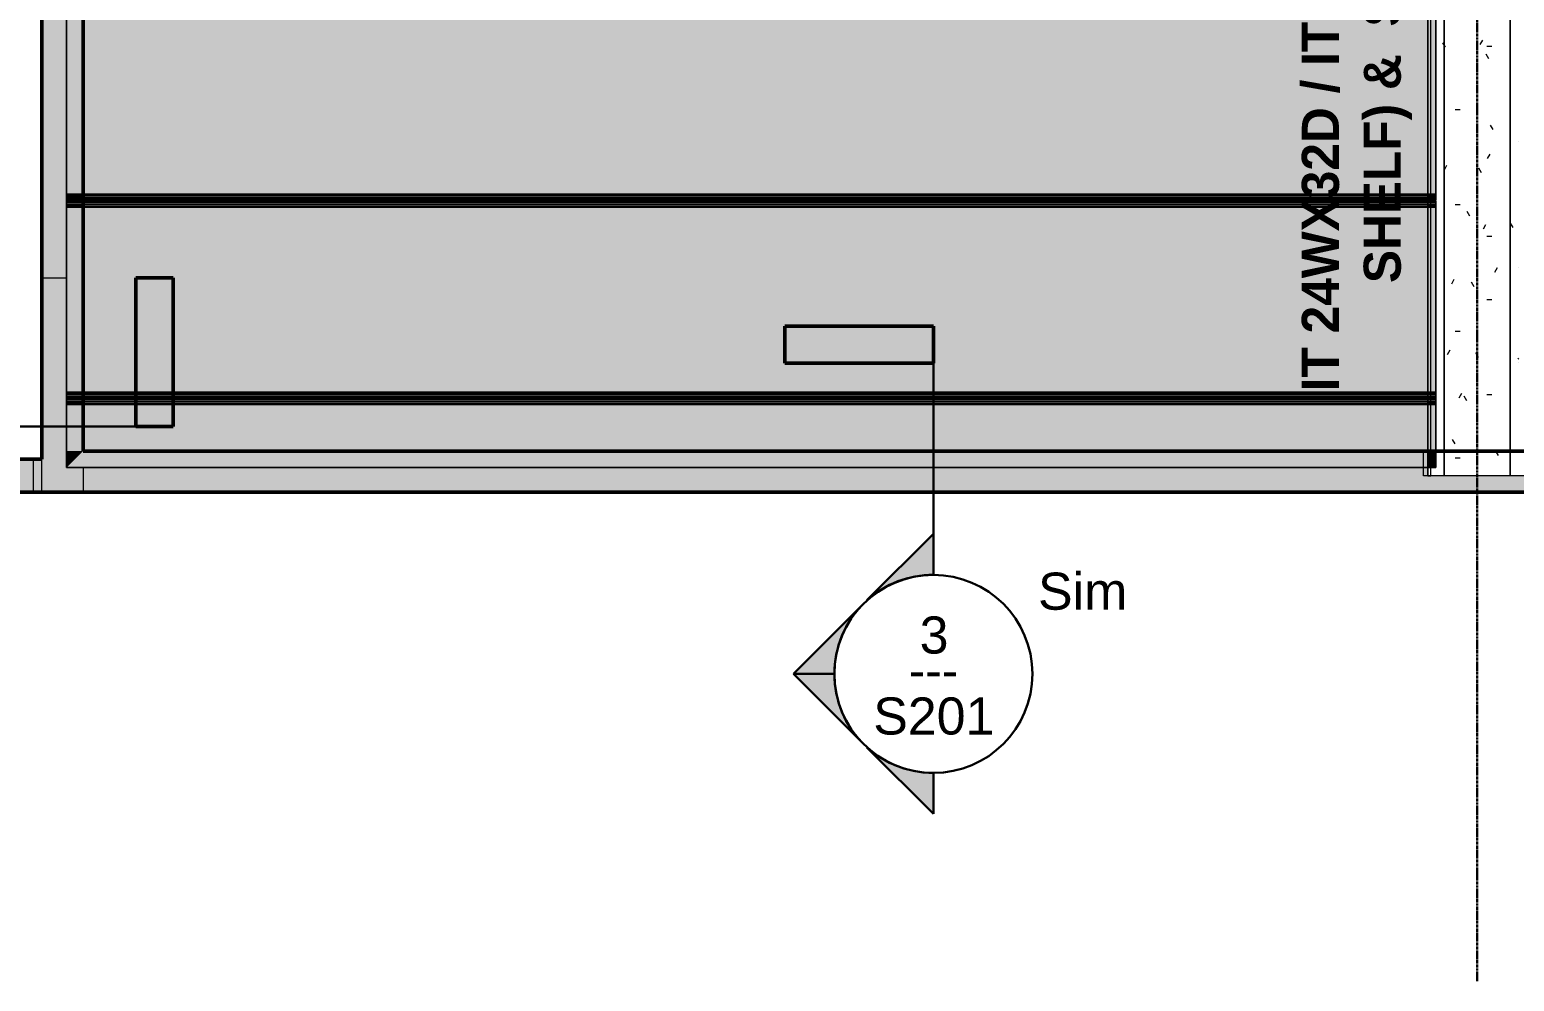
# Model space of a CAD drawing. Header units: inches. Extents: x -4126 to 627, y 9773 to 12338.
# Drawn here: x -3832.3 to -3472.3, y 9772.6 to 10003.4 of the extents above; entities that cross this region are included whole.
import ezdxf

# ---------------------------------------------------------------- set-up
doc = ezdxf.new("R2010")
doc.units = ezdxf.units.IN
doc.header["$MEASUREMENT"] = 0
doc.linetypes.add('Grid Line 1_2_', pattern=[0.875, 0.5, -0.125, 0.125, -0.125])
for name, color, linetype, lineweight in [('A-WALL', 113, 'Continuous', 13), ('G-ANNO-SYMB', 111, 'Continuous', 30), ('S-BEAM', 12, 'Continuous', 9), ('S-BEAM-IDEN', 2, 'Continuous', 30), ('S-FNDN', 32, 'Continuous', 13), ('S-GRID', 1, 'Continuous', 9)]:
    doc.layers.add(name, color=color, linetype=linetype, lineweight=lineweight)
doc.styles.add('Arial_1', font='arial.ttf', dxfattribs={"height": 9})
doc.styles.add('Century Gothic', font='', dxfattribs={"height": 9})
doc.styles.add('Century Gothic_B', font='', dxfattribs={"height": 9})
doc.styles.get('Century Gothic').set_extended_font_data('Century Gothic')
doc.styles.get('Century Gothic_B').set_extended_font_data('Century Gothic', bold=True)
pattern_1 = [(0, (0, 0), (30.72, 7.68), [1.267, -21.773, 1.267, -21.773, -122.88]), (0, (0, 0), (30.72, 7.68), [-46.08, 1.267, -44.813, 1.267, -21.773, -53.76]), (0, (0, 0), (30.72, 7.68), [-115.2, 1.267, -14.093, 1.267, -37.133]), (120, (11.52, 3.84), (-22.011075, 22.7643004), [1.267, -21.773, 1.267, -21.773, -122.88]), (120, (11.52, 3.84), (-22.011075, 22.7643004), [-46.08, 1.267, -44.813, 1.267, -21.773, -53.76]), (120, (11.52, 3.84), (-22.011075, 22.7643004), [-115.2, 1.267, -14.093, 1.267, -37.133]), (240, (15.36, 19.2), (-8.708925, -30.4443004), [1.267, -21.773, 1.267, -21.773, -122.88]), (240, (15.36, 19.2), (-8.708925, -30.4443004), [-46.08, 1.267, -44.813, 1.267, -21.773, -53.76]), (240, (15.36, 19.2), (-8.708925, -30.4443004), [-115.2, 1.267, -14.093, 1.267, -37.133])]
pattern_2 = [(0, (-1690.768, 0), (21.722, 7.68), [0.896, -15.396, 0.896, -15.396, -86.889]), (0, (-1690.768, 0), (21.722, 7.68), [-32.583, 0.896, -31.687, 0.896, -15.396, -38.014]), (0, (-1690.768, 0), (21.722, 7.68), [-81.459, 0.896, -9.965, 0.896, -26.257]), (112.208, (-1682.622, 3.84), (-15.564615, 22.7637026), [1.185, -20.367, 1.185, -20.367, -114.944]), (112.208, (-1682.622, 3.84), (-15.564615, 22.7637026), [-43.104, 1.185, -41.919, 1.185, -20.367, -50.288]), (112.208, (-1682.622, 3.84), (-15.564615, 22.7637026), [-107.76, 1.185, -13.183, 1.185, -34.735]), (247.792, (-1679.907, 19.2), (-6.15808, -30.444899), [1.185, -20.367, 1.185, -20.367, -114.944]), (247.792, (-1679.907, 19.2), (-6.15808, -30.444899), [-43.104, 1.185, -41.919, 1.185, -20.367, -50.288]), (247.792, (-1679.907, 19.2), (-6.15808, -30.444899), [-107.76, 1.185, -13.183, 1.185, -34.735])]

# ---------------------------------------------------------------- blocks, each defined once
blk = doc.blocks.new('034100 - Precast Structural Concrete - Solid Plank - 12_-1874961-FRAMING PLAN - 1ST FLOOR')
at = {"layer": 'S-BEAM', "transparency": 33554483}
for points in [[(4, 23.9), (4, 23.94), (0, 23.9)], [(4, 23.52), (4, 23.9), (0, 23.9), (0, 23.52)], [(4, 22.7), (4, 23.09), (0, 23.09), (0, 22.7)], [(4, 23.52), (330, 23.52), (330, 23.9), (4, 23.9)], [(21.47, 22.7), (330, 22.7), (330, 23.09), (4, 23.09), (4, 22.7)], [(330, 23.9), (330, 23.94), (291.61, 23.9)], [(332, 23.52), (332, 23.9), (330, 23.9), (330, 23.52), (330.79, 23.52)], [(330.79, 22.7), (330.79, 23.09), (330, 23.09), (330, 22.7)], [(332, 22.7), (332, 23.09), (330.79, 23.09), (330.79, 22.7)], [(0, 7.11), (4, 11.11), (0, 11.11), (0, 9.11)], [(330.79, 7.11), (330.79, 11.11), (330, 11.11), (330, 7.11)], [(332, 7.11), (332, 11.11), (330.79, 11.11), (330.79, 7.11)]]:
    blk.add_hatch(color=256, dxfattribs=at).paths.add_polyline_path(points, flags=0)
h = blk.add_hatch(color=256, dxfattribs=at)
h.paths.add_polyline_path([(0, 7.11), (330, 7.11), (330, 11.11), (4, 11.11), (2, 9.11)], flags=0)
h.paths.add_polyline_path([(0, 11.11), (4, 11.11), (4, 22.7), (0, 22.7)], flags=0)
h.paths.add_polyline_path([(0, 23.09), (4, 23.09), (4, 23.52), (0, 23.52)], flags=0)
h = blk.add_hatch(color=256, dxfattribs=at)
h.paths.add_polyline_path([(4, 11.11), (330, 11.11), (330, 22.7), (4, 22.7)], flags=0)
h.paths.add_polyline_path([(4, 23.09), (330, 23.09), (330, 23.52), (4, 23.52)], flags=0)
h = blk.add_hatch(color=256, dxfattribs=at)
h.paths.add_polyline_path([(330.79, 11.11), (330.79, 22.7), (330, 22.7), (330, 11.11)], flags=0)
h.paths.add_polyline_path([(330.79, 23.09), (330.79, 23.52), (330, 23.52), (330, 23.09)], flags=0)
h = blk.add_hatch(color=256, dxfattribs=at)
h.paths.add_polyline_path([(330.79, 11.11), (332, 11.11), (332, 22.7), (330.79, 22.7)], flags=0)
h.paths.add_polyline_path([(332, 23.09), (332, 23.52), (330.79, 23.52), (330.79, 23.09)], flags=0)
at = {"layer": 'S-BEAM'}
for p, q in [((0, 23.94), (0, 23.9)), ((0, 23.94), (4, 23.94)), ((0, 23.76), (0, 23.9)), ((0, 23.9), (0, 23.52)), ((0, 23.9), (4, 23.9)), ((0, 22.7), (0, 23.76)), ((0, 23.76), (4, 23.76)), ((0, 23.76), (4, 23.76)), ((0, 23.52), (0, 7.11)), ((0, 23.52), (4, 23.52)), ((0, 22.7), (0, 23.09)), ((0, 23.09), (0, 22.7)), ((0, 23.09), (4, 23.09)), ((0, 23.09), (4, 23.09)), ((0, 22.4), (0, 22.7)), ((0, 22.7), (4, 22.7)), ((0, 11.11), (0, 22.4)), ((0, 22.4), (4, 22.4)), ((4, 23.94), (330, 23.94)), ((4, 23.9), (330, 23.9)), ((4, 23.76), (330, 23.76)), ((4, 23.76), (330, 23.76)), ((4, 23.52), (330, 23.52)), ((4, 23.09), (330, 23.09)), ((4, 23.09), (330, 23.09)), ((4, 22.7), (330, 22.7)), ((4, 22.4), (330, 22.4)), ((330, 23.94), (332, 23.94)), ((330, 23.9), (332, 23.9)), ((330, 23.76), (332, 23.76)), ((330, 23.76), (332, 23.76)), ((330, 23.52), (332, 23.52)), ((330, 23.09), (330.79, 23.09)), ((330, 23.09), (330.79, 23.09)), ((330, 22.7), (330.79, 22.7)), ((330, 22.4), (330.79, 22.4)), ((330.79, 23.09), (332, 23.09)), ((330.79, 23.09), (332, 23.09)), ((330.79, 22.7), (332, 22.7)), ((330.79, 22.4), (332, 22.4)), ((332, 23.9), (332, 23.94)), ((332, 23.52), (332, 23.9)), ((332, 23.9), (332, 23.76)), ((332, 23.76), (332, 22.7)), ((332, 11.11), (332, 23.52)), ((332, 22.7), (332, 23.09)), ((332, 23.09), (332, 22.7)), ((332, 22.7), (332, 22.4)), ((332, 22.4), (332, 11.11)), ((0, 7.11), (0, 11.11)), ((332, 11.11), (332, 7.11)), ((332, 7.11), (332, 11.11)), ((330, 7.11), (0, 7.11)), ((0, 7.11), (330, 7.11)), ((332, 7.11), (330, 7.11)), ((330, 7.11), (330.79, 7.11)), ((330.79, 7.11), (332, 7.11))]:
    blk.add_line(p, q, dxfattribs=at)
blk = doc.blocks.new('034100 - Precast Structural Concrete - Solid Plank - 12_-V224-FRAMING PLAN - 1ST FLOOR')
at = {"layer": 'S-BEAM', "transparency": 33554483}
for points in [[(0, 22.7), (4, 22.7), (4, 23.09), (0, 23.09)], [(52.6, 22.7), (330, 22.7), (330, 23.09), (4, 23.09), (4, 22.7), (21.47, 22.7)], [(330.79, 22.7), (332, 22.7), (332, 23.09), (330, 23.09), (330, 22.7)], [(4, -23.09), (4, -22.7), (0, -22.7), (0, -23.09)], [(4, -23.9), (4, -23.52), (0, -23.52), (0, -23.9)], [(4, -23.94), (4, -23.9), (0, -23.94)], [(291.61, -23.09), (330, -23.09), (330, -22.7), (4, -22.7), (4, -23.09), (52.6, -23.09)], [(4, -23.9), (330, -23.9), (330, -23.52), (4, -23.52)], [(332, -23.09), (332, -22.7), (330, -22.7), (330, -23.09), (330.79, -23.09)], [(330.79, -23.9), (332, -23.9), (332, -23.52), (330, -23.52), (330, -23.9)]]:
    blk.add_hatch(color=256, dxfattribs=at).paths.add_polyline_path(points, flags=0)
h = blk.add_hatch(color=256, dxfattribs=at)
h.paths.add_polyline_path([(4, -23.52), (4, -23.09), (0, -23.09), (0, -23.52)], flags=0)
h.paths.add_polyline_path([(0, -22.7), (4, -22.7), (4, 22.7), (0, 22.7), (0, -21.42)], flags=0)
h = blk.add_hatch(color=256, dxfattribs=at)
h.paths.add_polyline_path([(330, -23.52), (330, -23.09), (4, -23.09), (4, -23.52), (291.61, -23.52)], flags=0)
h.paths.add_polyline_path([(4, -22.7), (330, -22.7), (330, 22.7), (4, 22.7), (4, -21.42)], flags=0)
h.paths.add_polyline_path([(330, 23.09), (330, 23.13), (291.61, 23.09)], flags=0)
h = blk.add_hatch(color=256, dxfattribs=at)
h.paths.add_polyline_path([(330, -23.52), (332, -23.52), (332, -23.09), (330, -23.09)], flags=0)
h.paths.add_polyline_path([(330, -22.7), (332, -22.7), (332, 22.7), (330, 22.7), (330, -21.42)], flags=0)
at = {"layer": 'S-BEAM'}
for p, q in [((0, 23.94), (0, 23.9)), ((0, 23.94), (4, 23.94)), ((0, 23.76), (0, 23.9)), ((0, 23.9), (0, 23.52)), ((0, 23.9), (4, 23.9)), ((0, 22.7), (0, 23.76)), ((0, 23.76), (4, 23.76)), ((0, 23.76), (4, 23.76)), ((0, 23.52), (0, -23.52)), ((0, 23.52), (4, 23.52)), ((0, 22.7), (0, 23.09)), ((0, 23.09), (0, 22.7)), ((0, 23.09), (4, 23.09)), ((0, 23.09), (4, 23.09)), ((0, 22.4), (0, 22.7)), ((0, 22.7), (4, 22.7)), ((0, -22.4), (0, 22.4)), ((0, 22.4), (4, 22.4)), ((4, 23.94), (330, 23.94)), ((4, 23.9), (330, 23.9)), ((4, 23.76), (330, 23.76)), ((4, 23.76), (330, 23.76)), ((4, 23.52), (330, 23.52)), ((4, 23.09), (330, 23.09)), ((4, 23.09), (330, 23.09)), ((4, 22.7), (330, 22.7)), ((4, 22.4), (330, 22.4)), ((330, 23.94), (332, 23.94)), ((330, 23.9), (332, 23.9)), ((330, 23.76), (332, 23.76)), ((330, 23.76), (332, 23.76)), ((330, 23.52), (332, 23.52)), ((330, 23.09), (332, 23.09)), ((330, 23.09), (332, 23.09)), ((330, 22.7), (332, 22.7)), ((330, 22.4), (332, 22.4)), ((332, 23.9), (332, 23.94)), ((332, 23.52), (332, 23.9)), ((332, 23.9), (332, 23.76)), ((332, 23.76), (332, 23.52)), ((332, -23.52), (332, 23.52)), ((332, 23.52), (332, 22.7)), ((332, 22.7), (332, 23.09)), ((332, 23.09), (332, 22.7)), ((332, 22.7), (332, 22.4)), ((332, 22.4), (332, -22.4)), ((0, -22.7), (0, -22.4)), ((0, -22.4), (4, -22.4)), ((0, -23.76), (0, -22.7)), ((0, -22.7), (0, -23.09)), ((0, -23.09), (0, -22.7)), ((0, -22.7), (4, -22.7)), ((0, -23.09), (4, -23.09)), ((0, -23.09), (4, -23.09)), ((0, -23.52), (0, -23.9)), ((4, -23.52), (0, -23.52)), ((0, -23.9), (0, -23.76)), ((4, -23.76), (0, -23.76)), ((0, -23.76), (4, -23.76)), ((0, -23.9), (0, -23.94)), ((0, -23.9), (4, -23.9)), ((0, -23.94), (4, -23.94)), ((4, -22.4), (330, -22.4)), ((4, -22.7), (330, -22.7)), ((4, -23.09), (330, -23.09)), ((4, -23.09), (330, -23.09)), ((330, -23.52), (4, -23.52)), ((330, -23.76), (4, -23.76)), ((4, -23.76), (330, -23.76)), ((4, -23.9), (330, -23.9)), ((4, -23.94), (330, -23.94)), ((330, -22.4), (332, -22.4)), ((330, -22.7), (332, -22.7)), ((330, -23.09), (332, -23.09)), ((330, -23.09), (332, -23.09)), ((332, -23.52), (330, -23.52)), ((332, -23.76), (330, -23.76)), ((330, -23.76), (332, -23.76)), ((330, -23.9), (332, -23.9)), ((330, -23.94), (332, -23.94)), ((332, -22.4), (332, -22.7)), ((332, -22.7), (332, -23.09)), ((332, -23.09), (332, -22.7)), ((332, -22.7), (332, -23.52)), ((332, -23.52), (332, -23.76)), ((332, -23.9), (332, -23.52)), ((332, -23.76), (332, -23.9)), ((332, -23.94), (332, -23.9))]:
    blk.add_line(p, q, dxfattribs=at)
blk = doc.blocks.new('034100 - Precast Structural Concrete - Solid Plank - 12_-V225-FRAMING PLAN - 1ST FLOOR')
at = {"layer": 'S-BEAM', "transparency": 33554483}
for points in [[(4, 23.9), (4, 23.94), (0, 23.9)], [(4, 23.52), (4, 23.9), (0, 23.9), (0, 23.52)], [(4, 22.7), (4, 23.09), (0, 23.09), (0, 22.7)], [(330, 23.52), (330, 23.9), (4, 23.9), (4, 23.52), (291.61, 23.52)], [(21.47, 22.7), (330, 22.7), (330, 23.09), (4, 23.09), (4, 22.7)], [(330, 23.9), (330, 23.94), (291.61, 23.9)], [(332, 23.52), (332, 23.9), (330, 23.9), (330, 23.52), (330.79, 23.52)], [(332, 22.7), (332, 23.09), (330, 23.09), (330, 22.7), (330.79, 22.7)], [(332, 23.9), (332, 23.94), (330.79, 23.9)], [(4, -23.09), (4, -22.7), (0, -22.7), (0, -23.09)], [(4, -23.9), (4, -23.52), (0, -23.52), (0, -23.9)], [(4, -23.94), (4, -23.9), (0, -23.94)], [(21.47, -23.09), (330, -23.09), (330, -22.7), (4, -22.7), (4, -23.09)], [(4, -23.9), (330, -23.9), (330, -23.52), (4, -23.52)], [(330, -23.94), (330, -23.9), (291.61, -23.94)], [(330, -23.09), (332, -23.09), (332, -22.7), (330, -22.7)], [(330, -23.9), (332, -23.9), (332, -23.52), (330, -23.52)]]:
    blk.add_hatch(color=256, dxfattribs=at).paths.add_polyline_path(points, flags=0)
h = blk.add_hatch(color=256, dxfattribs=at)
h.paths.add_polyline_path([(0, -23.52), (4, -23.52), (4, -23.09), (0, -23.09)], flags=0)
h.paths.add_polyline_path([(4, -22.7), (4, 22.7), (0, 22.7), (0, -22.7)], flags=0)
h.paths.add_polyline_path([(0, 23.09), (4, 23.09), (4, 23.52), (0, 23.52)], flags=0)
h = blk.add_hatch(color=256, dxfattribs=at)
h.paths.add_polyline_path([(4, -23.52), (330, -23.52), (330, -23.09), (4, -23.09)], flags=0)
h.paths.add_polyline_path([(21.47, -22.7), (330, -22.7), (330, 22.7), (4, 22.7), (4, -22.7)], flags=0)
h.paths.add_polyline_path([(21.47, 23.09), (330, 23.09), (330, 23.52), (4, 23.52), (4, 23.09)], flags=0)
h = blk.add_hatch(color=256, dxfattribs=at)
h.paths.add_polyline_path([(332, -23.52), (332, -23.09), (330, -23.09), (330, -23.52), (330.79, -23.52)], flags=0)
h.paths.add_polyline_path([(332, -22.7), (332, 22.7), (330, 22.7), (330, -22.7), (330.79, -22.7)], flags=0)
h.paths.add_polyline_path([(330, 23.09), (332, 23.09), (332, 23.52), (330, 23.52)], flags=0)
at = {"layer": 'S-BEAM'}
for p, q in [((0, 23.94), (0, 23.9)), ((0, 23.94), (4, 23.94)), ((0, 23.76), (0, 23.9)), ((0, 23.9), (0, 23.52)), ((0, 23.9), (4, 23.9)), ((0, 22.7), (0, 23.76)), ((0, 23.76), (4, 23.76)), ((0, 23.76), (4, 23.76)), ((0, 23.52), (0, -23.52)), ((0, 23.52), (4, 23.52)), ((0, 22.7), (0, 23.09)), ((0, 23.09), (0, 22.7)), ((0, 23.09), (4, 23.09)), ((0, 23.09), (4, 23.09)), ((0, 22.4), (0, 22.7)), ((0, 22.7), (4, 22.7)), ((0, -22.4), (0, 22.4)), ((0, 22.4), (4, 22.4)), ((4, 23.94), (330, 23.94)), ((4, 23.9), (330, 23.9)), ((4, 23.76), (330, 23.76)), ((4, 23.76), (330, 23.76)), ((4, 23.52), (330, 23.52)), ((4, 23.09), (330, 23.09)), ((4, 23.09), (330, 23.09)), ((4, 22.7), (330, 22.7)), ((4, 22.4), (330, 22.4)), ((330, 23.94), (332, 23.94)), ((330, 23.9), (332, 23.9)), ((330, 23.76), (332, 23.76)), ((330, 23.76), (332, 23.76)), ((330, 23.52), (332, 23.52)), ((330, 23.09), (332, 23.09)), ((330, 23.09), (332, 23.09)), ((330, 22.7), (332, 22.7)), ((330, 22.4), (332, 22.4)), ((332, 23.9), (332, 23.94)), ((332, 23.52), (332, 23.9)), ((332, 23.9), (332, 23.76)), ((332, 23.76), (332, 23.52)), ((332, -23.52), (332, 23.52)), ((332, 23.52), (332, 22.7)), ((332, 22.7), (332, 23.09)), ((332, 23.09), (332, 22.7)), ((332, 22.7), (332, 22.4)), ((332, 22.4), (332, -22.4)), ((0, -22.7), (0, -22.4)), ((0, -22.4), (4, -22.4)), ((0, -23.76), (0, -22.7)), ((0, -22.7), (0, -23.09)), ((0, -23.09), (0, -22.7)), ((0, -22.7), (4, -22.7)), ((0, -23.09), (4, -23.09)), ((0, -23.09), (4, -23.09)), ((0, -23.52), (0, -23.9)), ((4, -23.52), (0, -23.52)), ((0, -23.9), (0, -23.76)), ((4, -23.76), (0, -23.76)), ((0, -23.76), (4, -23.76)), ((0, -23.9), (0, -23.94)), ((0, -23.9), (4, -23.9)), ((0, -23.94), (4, -23.94)), ((4, -22.4), (330, -22.4)), ((4, -22.7), (330, -22.7)), ((4, -23.09), (330, -23.09)), ((4, -23.09), (330, -23.09)), ((330, -23.52), (4, -23.52)), ((330, -23.76), (4, -23.76)), ((4, -23.76), (330, -23.76)), ((4, -23.9), (330, -23.9)), ((4, -23.94), (330, -23.94)), ((330, -22.4), (332, -22.4)), ((330, -22.7), (332, -22.7)), ((330, -23.09), (332, -23.09)), ((330, -23.09), (332, -23.09)), ((332, -23.52), (330, -23.52)), ((332, -23.76), (330, -23.76)), ((330, -23.76), (332, -23.76)), ((330, -23.9), (332, -23.9)), ((330, -23.94), (332, -23.94)), ((332, -22.4), (332, -22.7)), ((332, -22.7), (332, -23.09)), ((332, -23.09), (332, -22.7)), ((332, -22.7), (332, -23.52)), ((332, -23.52), (332, -23.76)), ((332, -23.9), (332, -23.52)), ((332, -23.76), (332, -23.9)), ((332, -23.94), (332, -23.9))]:
    blk.add_line(p, q, dxfattribs=at)
blk = doc.blocks.new('Section - 3_32_ x 3_8_-1738294-FRAMING PLAN - 1ST FLOOR')
at = {"layer": 'G-ANNO-SYMB', "lineweight": 9}
blk.add_hatch(color=256, dxfattribs=at).paths.add_polyline_path([(0, 0.375), (0, 0), (-0.09375, 0), (-0.09375, 0.375)], flags=0)
at = {"layer": 'G-ANNO-SYMB', "lineweight": 50}
for p, q in [((0, 0.375), (-0.09375, 0.375)), ((-0.09375, 0.375), (-0.09375, 0)), ((0, 0), (0, 0.375)), ((-0.09375, 0), (0, 0))]:
    blk.add_line(p, q, dxfattribs=at)
blk = doc.blocks.new('Section - Section Head - Filled-1738293-FRAMING PLAN - 1ST FLOOR')
at = {"layer": 'G-ANNO-SYMB', "lineweight": 9}
h = blk.add_hatch(color=256, dxfattribs=at)
edge = h.paths.add_edge_path(flags=0)
edge.add_line((-0.4268, 0.1768), (-0.25, 0.3536))
edge.add_line((-0.25, 0.3536), (-0.25, 0.25))
edge.add_arc((-0.25, 0), 0.25, 90, 135)
h = blk.add_hatch(color=256, dxfattribs=at)
edge = h.paths.add_edge_path(flags=0)
edge.add_arc((-0.25, 0), 0.25, 45, 90)
edge.add_line((-0.25, 0.25), (-0.25, 0.3536))
edge.add_line((-0.25, 0.3536), (-0.0732, 0.1768))
h = blk.add_hatch(color=256, dxfattribs=at)
edge = h.paths.add_edge_path(flags=0)
edge.add_arc((-0.25, 0), 0.2503, 137.9216, 180)
edge.add_line((-0.5003, 0), (-0.6036, 0))
edge.add_line((-0.6036, 0), (-0.4358, 0.1678))
h = blk.add_hatch(color=256, dxfattribs=at)
edge = h.paths.add_edge_path(flags=0)
edge.add_line((-0.0642, 0.1678), (0.1036, 0))
edge.add_line((0.1036, 0), (0.0003, 0))
edge.add_arc((-0.25, 0), 0.2503, 0, 42.0784)
at = {"layer": 'G-ANNO-SYMB'}
for p, q in [((-0.25, 0.3536), (-0.4268, 0.1768)), ((-0.25, 0.25), (-0.25, 0.3536)), ((-0.0732, 0.1768), (-0.25, 0.3536)), ((-0.25, 0.3536), (-0.25, 0.25)), ((-0.4358, 0.1678), (-0.6036, 0)), ((0.1036, 0), (-0.0642, 0.1678)), ((-0.6036, 0), (-0.5003, 0)), ((0.0003, 0), (0.1036, 0))]:
    blk.add_line(p, q, dxfattribs=at)
for centre, radius, start, end in [((-0.2503, 0), 0.25, 360, 180), ((-0.25, 0), 0.25, 90, 135), ((-0.25, 0), 0.25, 45, 90), ((-0.25, 0), 0.2503, 137.9216, 180), ((-0.25, 0), 0.2503, 0, 42.0784), ((-0.2503, 0), 0.25, 180, 360)]:
    blk.add_arc(centre, radius, start, end, dxfattribs=at)

msp = doc.modelspace()

# ---------------------------------------------------------------- hatches: boundary and pattern name
at = {"layer": 'A-WALL', "transparency": 33554483}
msp.add_hatch(color=256, dxfattribs=at).paths.add_polyline_path([(-3909.324, 9891.189), (-3829.324, 9891.189), (-3829.324, 9899.189), (-3909.324, 9899.189)], flags=0)
at = {"layer": 'S-BEAM'}
h = msp.add_hatch(dxfattribs=at)
h.set_pattern_fill('FP_3', color=256, style=0, pattern_type=2)
h.set_pattern_definition(pattern_1)
h.paths.add_polyline_path([(-3471.324, 9901.189), (-3471.324, 10009.089), (-3491.324, 10009.056), (-3491.324, 9962.021), (-3492.536, 9962.021), (-3492.536, 9961.902), (-3491.324, 9961.861), (-3491.324, 9901.189)], flags=0)
h.paths.add_polyline_path([(-3480.249, 10017.714), (-3471.324, 10017.714), (-3471.324, 10167.15), (-3473.324, 10167.15), (-3473.324, 10159.189), (-3489.324, 10159.189), (-3489.324, 10167.15), (-3491.324, 10167.15), (-3491.324, 10017.714)], flags=0)
h = msp.add_hatch(dxfattribs=at)
h.set_pattern_fill('FP_44', color=256, style=0, pattern_type=2)
h.set_pattern_definition(pattern_2)
h.paths.add_polyline_path([(-3493.324, 9961.902), (-3492.536, 9961.902), (-3492.536, 9962.021), (-3493.324, 9962.021)], flags=0)
h = msp.add_hatch(dxfattribs=at)
h.set_pattern_fill('FP_3', color=256, style=0, pattern_type=2)
h.set_pattern_definition(pattern_1)
h.paths.add_polyline_path([(-3470.111, 9895.205), (-3470.111, 9898.189), (-3471.324, 9898.231), (-3471.324, 9901.189), (-3491.324, 9901.189), (-3491.324, 9897.189), (-3492.536, 9897.189), (-3492.536, 9895.205), (-3471.324, 9895.205)], flags=0)
h = msp.add_hatch(dxfattribs=at)
h.set_pattern_fill('FP_44', color=256, style=0, pattern_type=2)
h.set_pattern_definition(pattern_2)
h.paths.add_polyline_path([(-3492.536, 9895.205), (-3492.536, 9897.189), (-3493.324, 9897.189), (-3493.324, 9895.205)], flags=0)
at = {"layer": 'S-FNDN', "transparency": 33554483}
h = msp.add_hatch(color=256, dxfattribs=at)
h.paths.add_polyline_path([(-3823.324, 9901.189), (-3823.324, 9961.902), (-3819.324, 9961.902), (-3819.324, 9962.021), (-3823.324, 9962.062), (-3823.324, 10009.089), (-3829.324, 10009.056), (-3829.324, 9901.189)], flags=0)
h.paths.add_polyline_path([(-3819.324, 11430.989), (-3819.324, 11544.189), (-3823.199, 11544.189), (-3823.199, 11430.989)], flags=0)
h = msp.add_hatch(color=256, dxfattribs=at)
h.paths.add_polyline_path([(-2181.032, 9891.189), (-1953.324, 9891.189), (-1953.324, 9897.189), (-2161.324, 9897.189), (-2161.324, 9895.205), (-2185.324, 9895.205), (-2185.324, 9898.189), (-2488.324, 9898.189), (-2488.324, 9895.205), (-2512.324, 9895.205), (-2512.324, 9898.189), (-2634.324, 9898.189), (-2634.324, 9891.189), (-2451.168, 9891.189)], flags=0)
h.paths.add_polyline_path([(-3492.536, 9891.189), (-2790.324, 9891.189), (-2790.324, 9898.189), (-2815.324, 9898.189), (-2815.324, 9895.205), (-2839.324, 9895.205), (-2839.324, 9898.189), (-3142.324, 9898.189), (-3142.324, 9895.205), (-3166.324, 9895.205), (-3166.324, 9898.189), (-3469.324, 9898.189), (-3469.324, 9895.205), (-3493.324, 9895.205), (-3493.324, 9897.189), (-3823.324, 9897.189), (-3823.324, 9901.189), (-3829.324, 9901.189), (-3829.324, 9891.189), (-3493.324, 9891.189)], flags=0)
h.paths.add_polyline_path([(-2694.324, 9891.189), (-2670.324, 9891.189), (-2670.324, 9898.189), (-2694.324, 9898.189), (-2694.324, 9895.16)], flags=0)
h.paths.add_polyline_path([(-2754.324, 9891.189), (-2730.324, 9891.189), (-2730.324, 9898.189), (-2754.324, 9898.189), (-2754.324, 9895.205)], flags=0)

# ---------------------------------------------------------------- linework, layer by layer
at = {"layer": 'A-WALL', "lineweight": 50}
for p, q in [((-3909.324, 9899.189), (-3829.324, 9899.189)), ((-3829.324, 9891.189), (-3917.324, 9891.189))]:
    msp.add_line(p, q, dxfattribs=at)
at = {"layer": 'A-WALL'}
msp.add_line((-3831.319, 9891.189), (-3831.319, 9899.189), dxfattribs=at)
at = {"layer": 'G-ANNO-SYMB'}
for p, q in [((-3613.171, 9871.172), (-3613.171, 9922.495)), ((-3856.776, 9907.155), (-3806.505, 9907.155))]:
    msp.add_line(p, q, dxfattribs=at)
at = {"layer": 'S-BEAM'}
for p, q in [((-3493.324, 10167.174), (-3493.324, 9901.189)), ((-3492.536, 9901.189), (-3492.536, 10167.174)), ((-3493.324, 9901.189), (-3493.324, 10011.58)), ((-3489.324, 9901.189), (-3489.324, 10011.58)), ((-3489.324, 10011.58), (-3489.324, 9901.189)), ((-3473.324, 9901.189), (-3473.324, 10011.58)), ((-3473.324, 10011.58), (-3473.324, 9901.189)), ((-3493.324, 9895.205), (-3493.324, 9901.189)), ((-3493.324, 9901.189), (-3493.324, 9895.205)), ((-3492.536, 9895.205), (-3492.536, 9901.189)), ((-3489.324, 9895.205), (-3489.324, 9901.189)), ((-3489.324, 9901.189), (-3489.324, 9895.205)), ((-3473.324, 9895.205), (-3473.324, 9901.189)), ((-3473.324, 9901.189), (-3473.324, 9895.205)), ((-3489.324, 9895.205), (-3493.324, 9895.205)), ((-3493.324, 9895.205), (-3492.536, 9895.205)), ((-3470.111, 9895.205), (-3492.536, 9895.205)), ((-3473.324, 9895.205), (-3489.324, 9895.205)), ((-3469.324, 9895.205), (-3473.324, 9895.205))]:
    msp.add_line(p, q, dxfattribs=at)
at = {"layer": 'S-FNDN', "lineweight": 50}
for p, q in [((-3829.324, 9899.189), (-3829.324, 12087.189)), ((-3819.324, 11544.189), (-3819.324, 9901.189)), ((-3819.324, 9901.189), (-1953.324, 9901.189)), ((-1943.324, 9891.189), (-3829.324, 9891.189))]:
    msp.add_line(p, q, dxfattribs=at)
at = {"layer": 'S-FNDN'}
for p, q in [((-3823.324, 9943.189), (-3823.324, 11544.189)), ((-3829.324, 9943.189), (-3823.324, 9943.189)), ((-3829.324, 9891.189), (-3829.324, 9899.189)), ((-3494.324, 9895.189), (-3494.324, 9901.189)), ((-3494.324, 9897.189), (-3819.324, 9897.189)), ((-3819.324, 9897.189), (-3819.324, 9891.189)), ((-3468.324, 9895.189), (-3494.324, 9895.189))]:
    msp.add_line(p, q, dxfattribs=at)
at = {"layer": 'S-GRID', "linetype": 'Grid Line 1_2_', "lineweight": 30}
msp.add_line((-3481.324, 9772.61), (-3481.324, 12288.555), dxfattribs=at)

# ---------------------------------------------------------------- block references
at = {"layer": 'G-ANNO-SYMB', "extrusion": (0, 0, -1), "xscale": 95.99999999999994, "yscale": 95.99999999999994, "zscale": 95.99999999999994}
msp.add_blockref('Section - 3_32_ x 3_8_-1738294-FRAMING PLAN - 1ST FLOOR', (3806.505, 9907.155), dxfattribs=at)
at = {"layer": 'G-ANNO-SYMB', "extrusion": (0, 0, -1), "xscale": 95.99999999999994, "yscale": 95.99999999999994, "zscale": 95.99999999999994, "rotation": 270.0000000000002}
msp.add_blockref('Section - 3_32_ x 3_8_-1738294-FRAMING PLAN - 1ST FLOOR', (3613.171, 9922.495), dxfattribs=at)
at = {"layer": 'G-ANNO-SYMB', "xscale": 95.99999999999994, "yscale": 95.99999999999994, "zscale": 95.99999999999994, "rotation": 90}
msp.add_blockref('Section - Section Head - Filled-1738293-FRAMING PLAN - 1ST FLOOR', (-3613.171, 9871.172), dxfattribs=at)
at = {"layer": 'S-BEAM'}
for name, p in [('034100 - Precast Structural Concrete - Solid Plank - 12_-V224-FRAMING PLAN - 1ST FLOOR', (-3823.324, 9985.961)), ('034100 - Precast Structural Concrete - Solid Plank - 12_-V225-FRAMING PLAN - 1ST FLOOR', (-3823.324, 9937.961)), ('034100 - Precast Structural Concrete - Solid Plank - 12_-1874961-FRAMING PLAN - 1ST FLOOR', (-3823.324, 9890.08))]:
    msp.add_blockref(name, p, dxfattribs=at)

# ---------------------------------------------------------------- texts
at = {"layer": 'G-ANNO-SYMB', "lineweight": 9, "char_height": 9, "attachment_point": 1}
for s, insert, width, style in [('Sim', (-3587.79, 9871.713), 26.664, 'Arial_1'), ('3', (-3616.492, 9861.081), 8.484, 'Arial_1'), ('---', (-3619.143, 9852.574), 15.453, 'Century Gothic'), ('S201', (-3627.736, 9841.445), 35.754, 'Arial_1')]:
    msp.add_mtext(s, dxfattribs=dict(at, insert=insert, width=width, style=style))
at = {"layer": 'S-BEAM-IDEN', "lineweight": 9, "char_height": 9, "attachment_point": 1, "rotation": 90, "style": 'Century Gothic_B'}
for s, insert, width in [('IT 24WX32D / IT24WX38D T(11"F & 11"B', (-3523.846, 9915.674), 279.972), ('SHELF) &  S(12"F & 12"B SHELF)', (-3508.846, 9941.924), 216.342)]:
    msp.add_mtext(s, dxfattribs=dict(at, insert=insert, width=width))

doc.saveas('drawing.dxf')
